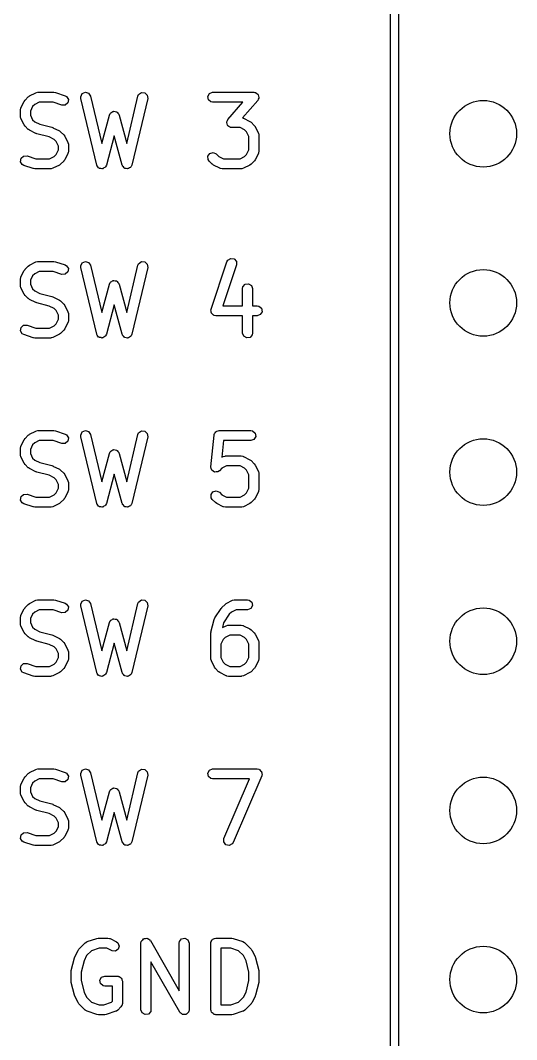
# Model space of a CAD drawing. Extents: x 123.1 to 171.8, y -132.4 to -71.4.
# Drawn here: x 153.08 to 160.52, y -102.5 to -87.2 of the extents above; entities that cross this region are included whole.
import ezdxf

# ---------------------------------------------------------------- set-up
doc = ezdxf.new("R2010")
doc.units = 0
doc.layers.add('BLACK', color=7, linetype='CONTINUOUS')

msp = doc.modelspace()

# ---------------------------------------------------------------- linework, layer by layer
at = {"layer": 'BLACK', "linetype": 'CONTINUOUS'}
for p, q in [((158.63, -128.33), (158.63, -80.01)), ((158.75, -80.07), (158.75, -128.27)), ((153.213, -88.3329), (153.308, -88.2853)), ((153.308, -88.2853), (153.333, -88.2779)), ((153.333, -88.2779), (153.337, -88.2789)), ((153.337, -88.2789), (153.341, -88.2774)), ((153.341, -88.2774), (153.58, -88.2774)), ((153.58, -88.2774), (153.602, -88.2813)), ((153.602, -88.2813), (153.603, -88.2812)), ((153.603, -88.2812), (153.746, -88.3289)), ((153.981, -88.3438), (154.004, -88.2979)), ((154.004, -88.2979), (154.051, -88.2775)), ((154.051, -88.2775), (154.1, -88.2922)), ((154.1, -88.2922), (154.129, -88.335)), ((154.85, -88.3111), (154.891, -88.2805)), ((154.891, -88.2805), (154.943, -88.2835)), ((154.943, -88.2835), (154.98, -88.3188)), ((155.887, -88.3394), (155.912, -88.2949)), ((155.912, -88.2949), (155.96, -88.2774)), ((155.96, -88.2774), (156.58, -88.2774)), ((156.58, -88.2774), (156.591, -88.2793)), ((156.591, -88.2793), (156.594, -88.2788)), ((156.594, -88.2788), (156.597, -88.2804)), ((156.597, -88.2804), (156.605, -88.2819)), ((156.605, -88.2819), (156.621, -88.2949)), ((156.621, -88.2949), (156.638, -88.3054)), ((153.084, -88.5093), (153.131, -88.4141)), ((153.131, -88.4141), (153.145, -88.3961)), ((153.145, -88.3961), (153.146, -88.3946)), ((153.146, -88.3946), (153.193, -88.347)), ((153.193, -88.347), (153.212, -88.3341)), ((153.212, -88.3341), (153.213, -88.3329)), ((153.359, -88.4274), (153.291, -88.4616)), ((153.567, -88.4274), (153.359, -88.4274)), ((153.699, -88.4712), (153.567, -88.4274)), ((153.746, -88.3289), (153.769, -88.3413)), ((153.788, -88.4357), (153.75, -88.4698)), ((153.769, -88.3413), (153.796, -88.385)), ((153.796, -88.385), (153.788, -88.4357)), ((153.983, -88.3698), (153.981, -88.3438)), ((154.221, -89.3698), (153.983, -88.3698)), ((154.129, -88.335), (154.298, -89.0459)), ((154.671, -89.0459), (154.84, -88.335)), ((154.986, -88.3698), (154.748, -89.3698)), ((154.84, -88.335), (154.85, -88.3111)), ((154.98, -88.3188), (154.986, -88.3698)), ((155.896, -88.3899), (155.887, -88.3394)), ((155.935, -88.4229), (155.896, -88.3899)), ((155.96, -88.4274), (155.935, -88.4229)), ((156.414, -88.4274), (155.96, -88.4274)), ((156.19, -88.6839), (156.414, -88.4274)), ((156.636, -88.4018), (156.408, -88.6618)), ((156.643, -88.3829), (156.636, -88.4018)), ((156.638, -88.3054), (156.64, -88.311)), ((156.64, -88.311), (156.644, -88.3149)), ((156.653, -88.3654), (156.643, -88.3829)), ((156.644, -88.3149), (156.648, -88.3348)), ((156.648, -88.3348), (156.655, -88.3539)), ((156.655, -88.3539), (156.652, -88.3595)), ((156.652, -88.3595), (156.653, -88.3654)), ((153.076, -88.5429), (153.08, -88.5172)), ((153.076, -88.6381), (153.076, -88.5429)), ((153.08, -88.5172), (153.083, -88.5138)), ((153.083, -88.5138), (153.084, -88.5093)), ((153.26, -88.492), (153.226, -88.5606)), ((153.226, -88.5606), (153.226, -88.6204)), ((153.291, -88.4616), (153.26, -88.492)), ((153.75, -88.4698), (153.699, -88.4712)), ((154.412, -88.6188), (154.423, -88.5952)), ((154.423, -88.5952), (154.428, -88.5912)), ((154.428, -88.5912), (154.431, -88.585)), ((154.431, -88.585), (154.449, -88.5768)), ((154.449, -88.5768), (154.465, -88.5657)), ((154.465, -88.5657), (154.472, -88.5663)), ((154.472, -88.5663), (154.478, -88.5634)), ((154.478, -88.5634), (154.497, -88.5684)), ((154.497, -88.5684), (154.516, -88.5701)), ((154.516, -88.5701), (154.521, -88.5749)), ((154.521, -88.5749), (154.527, -88.5767)), ((154.527, -88.5767), (154.538, -88.5926)), ((154.538, -88.5926), (154.552, -88.6063)), ((154.552, -88.6063), (154.553, -88.6131)), ((153.077, -88.6423), (153.076, -88.6381)), ((153.076, -88.6467), (153.077, -88.6423)), ((153.084, -88.6716), (153.076, -88.6467)), ((153.131, -88.7669), (153.084, -88.6716)), ((153.226, -88.6204), (153.26, -88.6889)), ((153.26, -88.6889), (153.291, -88.7193)), ((153.291, -88.7193), (153.368, -88.7578)), ((153.368, -88.7578), (153.55, -88.8034)), ((154.298, -89.0459), (154.412, -88.6188)), ((154.553, -88.6131), (154.557, -88.6188)), ((154.557, -88.6188), (154.671, -89.0459)), ((156.171, -88.7318), (156.173, -88.7262)), ((156.178, -88.7509), (156.171, -88.7318)), ((156.172, -88.7203), (156.182, -88.7028)), ((156.173, -88.7262), (156.172, -88.7203)), ((156.181, -88.7708), (156.178, -88.7509)), ((156.182, -88.7028), (156.19, -88.6839)), ((156.408, -88.6618), (156.415, -88.6629)), ((156.415, -88.6629), (156.418, -88.6657)), ((156.418, -88.6657), (156.423, -88.6663)), ((156.423, -88.6663), (156.518, -88.7139)), ((156.518, -88.7139), (156.536, -88.7272)), ((156.536, -88.7272), (156.537, -88.7279)), ((156.537, -88.7279), (156.585, -88.7755)), ((153.133, -88.768), (153.131, -88.7669)), ((153.146, -88.7864), (153.133, -88.768)), ((153.193, -88.834), (153.146, -88.7864)), ((153.195, -88.8347), (153.193, -88.834)), ((153.213, -88.848), (153.195, -88.8347)), ((153.308, -88.8957), (153.213, -88.848)), ((153.311, -88.8961), (153.308, -88.8957)), ((153.323, -88.9013), (153.311, -88.8961)), ((153.506, -88.947), (153.323, -88.9013)), ((153.55, -88.8034), (153.562, -88.8087)), ((153.562, -88.8087), (153.565, -88.8091)), ((153.565, -88.8091), (153.661, -88.8567)), ((153.661, -88.8567), (153.679, -88.8701)), ((153.679, -88.8701), (153.68, -88.8708)), ((153.68, -88.8708), (153.728, -88.9184)), ((156.186, -88.7747), (156.181, -88.7708)), ((156.188, -88.7803), (156.186, -88.7747)), ((156.205, -88.7908), (156.188, -88.7803)), ((156.221, -88.8038), (156.205, -88.7908)), ((156.229, -88.8053), (156.221, -88.8038)), ((156.232, -88.8069), (156.229, -88.8053)), ((156.235, -88.8064), (156.232, -88.8069)), ((156.246, -88.8083), (156.235, -88.8064)), ((156.371, -88.8083), (156.246, -88.8083)), ((156.44, -88.8426), (156.371, -88.8083)), ((156.47, -88.873), (156.44, -88.8426)), ((156.505, -88.9415), (156.47, -88.873)), ((156.585, -88.7755), (156.598, -88.7939)), ((156.598, -88.7939), (156.599, -88.795)), ((156.599, -88.795), (156.647, -88.8903)), ((156.647, -88.8903), (156.654, -88.9152)), ((153.583, -88.9854), (153.506, -88.947)), ((153.613, -89.0159), (153.583, -88.9854)), ((153.647, -89.0844), (153.613, -89.0159)), ((153.728, -88.9184), (153.741, -88.9368)), ((153.741, -88.9368), (153.742, -88.9379)), ((153.742, -88.9379), (153.789, -89.0331)), ((153.789, -89.0331), (153.797, -89.0581)), ((153.797, -89.0581), (153.796, -89.0625)), ((153.796, -89.0625), (153.797, -89.0667)), ((154.484, -88.9292), (154.366, -89.3717)), ((154.602, -89.3717), (154.484, -88.9292)), ((156.505, -89.1442), (156.505, -88.9415)), ((156.654, -88.9152), (156.653, -88.9196)), ((156.653, -88.9196), (156.655, -88.9238)), ((156.655, -88.9238), (156.655, -89.1619)), ((153.583, -89.2431), (153.613, -89.2127)), ((153.613, -89.2127), (153.647, -89.1442)), ((153.647, -89.1442), (153.647, -89.0844)), ((153.789, -89.1954), (153.742, -89.2907)), ((153.79, -89.191), (153.789, -89.1954)), ((153.793, -89.1876), (153.79, -89.191)), ((153.797, -89.1619), (153.793, -89.1876)), ((153.797, -89.0667), (153.797, -89.1619)), ((155.888, -89.2377), (155.917, -89.1957)), ((155.917, -89.1957), (155.967, -89.1824)), ((155.967, -89.1824), (156.014, -89.2041)), ((156.014, -89.2041), (156.053, -89.2431)), ((156.44, -89.2431), (156.47, -89.2127)), ((156.47, -89.2127), (156.505, -89.1442)), ((156.647, -89.1954), (156.599, -89.2907)), ((156.65, -89.1876), (156.647, -89.191)), ((156.647, -89.191), (156.647, -89.1954)), ((156.655, -89.1619), (156.65, -89.1876)), ((153.077, -89.3198), (153.085, -89.269)), ((153.104, -89.3635), (153.077, -89.3198)), ((153.085, -89.269), (153.123, -89.235)), ((153.127, -89.3759), (153.104, -89.3635)), ((153.123, -89.235), (153.175, -89.2336)), ((153.175, -89.2336), (153.306, -89.2774)), ((153.306, -89.2774), (153.514, -89.2774)), ((153.514, -89.2774), (153.583, -89.2431)), ((153.662, -89.3707), (153.661, -89.3718)), ((153.68, -89.3578), (153.662, -89.3707)), ((153.728, -89.3102), (153.68, -89.3578)), ((153.742, -89.2907), (153.728, -89.3087)), ((153.728, -89.3087), (153.728, -89.3102)), ((154.225, -89.3763), (154.221, -89.3698)), ((154.748, -89.3698), (154.737, -89.3937)), ((155.893, -89.2888), (155.888, -89.2377)), ((155.907, -89.3102), (155.893, -89.2888)), ((155.955, -89.3578), (155.907, -89.3102)), ((155.957, -89.3585), (155.955, -89.3578)), ((155.975, -89.3718), (155.957, -89.3585)), ((156.053, -89.2431), (156.121, -89.2774)), ((156.121, -89.2774), (156.371, -89.2774)), ((156.371, -89.2774), (156.44, -89.2431)), ((156.519, -89.3707), (156.518, -89.3718)), ((156.537, -89.3578), (156.519, -89.3707)), ((156.585, -89.3102), (156.537, -89.3578)), ((156.586, -89.3087), (156.585, -89.3102)), ((156.599, -89.2907), (156.586, -89.3087)), ((153.27, -89.4235), (153.127, -89.3759)), ((153.272, -89.4235), (153.27, -89.4235)), ((153.294, -89.4274), (153.272, -89.4235)), ((153.532, -89.4274), (153.294, -89.4274)), ((153.536, -89.4258), (153.532, -89.4274)), ((153.54, -89.4269), (153.536, -89.4258)), ((153.565, -89.4195), (153.54, -89.4269)), ((153.661, -89.3718), (153.565, -89.4195)), ((154.226, -89.3842), (154.225, -89.3763)), ((154.239, -89.3972), (154.226, -89.3842)), ((154.249, -89.4126), (154.239, -89.3972)), ((154.257, -89.4148), (154.249, -89.4126)), ((154.262, -89.4204), (154.257, -89.4148)), ((154.281, -89.422), (154.262, -89.4204)), ((154.298, -89.4273), (154.281, -89.422)), ((154.305, -89.4241), (154.298, -89.4273)), ((154.313, -89.4248), (154.305, -89.4241)), ((154.328, -89.4142), (154.313, -89.4248)), ((154.345, -89.4069), (154.328, -89.4142)), ((154.349, -89.3998), (154.345, -89.4069)), ((154.355, -89.3953), (154.349, -89.3998)), ((154.366, -89.3717), (154.355, -89.3953)), ((154.607, -89.3782), (154.602, -89.3717)), ((154.608, -89.386), (154.607, -89.3782)), ((154.621, -89.3986), (154.608, -89.386)), ((154.632, -89.4138), (154.621, -89.3986)), ((154.639, -89.4158), (154.632, -89.4138)), ((154.645, -89.4212), (154.639, -89.4158)), ((154.663, -89.4223), (154.645, -89.4212)), ((154.681, -89.4271), (154.663, -89.4223)), ((154.688, -89.4238), (154.681, -89.4271)), ((154.696, -89.4243), (154.688, -89.4238)), ((154.711, -89.4133), (154.696, -89.4243)), ((154.728, -89.4055), (154.711, -89.4133)), ((154.731, -89.3983), (154.728, -89.4055)), ((154.737, -89.3937), (154.731, -89.3983)), ((156.07, -89.4195), (155.975, -89.3718)), ((156.074, -89.42), (156.07, -89.4195)), ((156.078, -89.4229), (156.074, -89.42)), ((156.103, -89.4274), (156.078, -89.4229)), ((156.389, -89.4274), (156.103, -89.4274)), ((156.393, -89.4258), (156.389, -89.4274)), ((156.398, -89.4269), (156.393, -89.4258)), ((156.423, -89.4195), (156.398, -89.4269)), ((156.518, -89.3718), (156.423, -89.4195)), ((153.146, -90.9346), (153.193, -90.887)), ((153.193, -90.887), (153.212, -90.8741)), ((153.212, -90.8741), (153.213, -90.8729)), ((153.213, -90.8729), (153.308, -90.8253)), ((153.308, -90.8253), (153.333, -90.8179)), ((153.333, -90.8179), (153.337, -90.8189)), ((153.337, -90.8189), (153.341, -90.8174)), ((153.341, -90.8174), (153.58, -90.8174)), ((153.58, -90.8174), (153.602, -90.8213)), ((153.602, -90.8213), (153.603, -90.8212)), ((153.603, -90.8212), (153.746, -90.8688)), ((153.746, -90.8688), (153.769, -90.8813)), ((153.769, -90.8813), (153.796, -90.925)), ((153.981, -90.8837), (154.004, -90.8379)), ((153.983, -90.9098), (153.981, -90.8837)), ((154.004, -90.8379), (154.051, -90.8175)), ((154.051, -90.8175), (154.1, -90.8322)), ((154.1, -90.8322), (154.129, -90.875)), ((154.129, -90.875), (154.298, -91.5859)), ((154.671, -91.5859), (154.84, -90.875)), ((154.84, -90.875), (154.85, -90.8511)), ((154.85, -90.8511), (154.891, -90.8205)), ((154.891, -90.8205), (154.943, -90.8235)), ((154.943, -90.8235), (154.98, -90.8588)), ((154.98, -90.8588), (154.986, -90.9098)), ((155.937, -91.5353), (156.175, -90.821)), ((156.317, -90.8685), (156.112, -91.484)), ((156.175, -90.821), (156.187, -90.7981)), ((156.187, -90.7981), (156.231, -90.7713)), ((156.231, -90.7713), (156.282, -90.7788)), ((156.282, -90.7788), (156.316, -90.8172)), ((156.316, -90.8172), (156.317, -90.8685)), ((153.08, -91.0572), (153.083, -91.0538)), ((153.083, -91.0538), (153.084, -91.0493)), ((153.084, -91.0493), (153.131, -90.9541)), ((153.131, -90.9541), (153.145, -90.9361)), ((153.145, -90.9361), (153.146, -90.9346)), ((153.26, -91.032), (153.226, -91.1006)), ((153.291, -91.0016), (153.26, -91.032)), ((153.359, -90.9674), (153.291, -91.0016)), ((153.567, -90.9674), (153.359, -90.9674)), ((153.699, -91.0112), (153.567, -90.9674)), ((153.75, -91.0098), (153.699, -91.0112)), ((153.788, -90.9757), (153.75, -91.0098)), ((153.796, -90.925), (153.788, -90.9757)), ((154.221, -91.9098), (153.983, -90.9098)), ((154.986, -90.9098), (154.748, -91.9098)), ((153.076, -91.0829), (153.08, -91.0572)), ((153.076, -91.1781), (153.076, -91.0829)), ((153.077, -91.1823), (153.076, -91.1781)), ((153.076, -91.1867), (153.077, -91.1823)), ((153.084, -91.2116), (153.076, -91.1867)), ((153.226, -91.1006), (153.226, -91.1604)), ((153.226, -91.1604), (153.26, -91.2289)), ((154.298, -91.5859), (154.412, -91.1588)), ((154.412, -91.1588), (154.423, -91.1352)), ((154.423, -91.1352), (154.428, -91.1312)), ((154.428, -91.1312), (154.431, -91.125)), ((154.431, -91.125), (154.449, -91.1168)), ((154.449, -91.1168), (154.465, -91.1057)), ((154.465, -91.1057), (154.472, -91.1063)), ((154.472, -91.1063), (154.478, -91.1034)), ((154.478, -91.1034), (154.497, -91.1084)), ((154.497, -91.1084), (154.516, -91.1101)), ((154.516, -91.1101), (154.521, -91.1149)), ((154.521, -91.1149), (154.527, -91.1167)), ((154.527, -91.1167), (154.538, -91.1326)), ((154.538, -91.1326), (154.552, -91.1463)), ((154.552, -91.1463), (154.553, -91.1531)), ((154.553, -91.1531), (154.557, -91.1588)), ((154.557, -91.1588), (154.671, -91.5859)), ((156.409, -91.2257), (156.414, -91.2001)), ((156.414, -91.2001), (156.447, -91.1608)), ((156.447, -91.1608), (156.497, -91.1519)), ((156.497, -91.1519), (156.542, -91.1775)), ((156.542, -91.1775), (156.559, -91.2257)), ((153.131, -91.3069), (153.084, -91.2116)), ((153.133, -91.308), (153.131, -91.3069)), ((153.146, -91.3264), (153.133, -91.308)), ((153.193, -91.374), (153.146, -91.3264)), ((153.26, -91.2289), (153.291, -91.2593)), ((153.291, -91.2593), (153.368, -91.2978)), ((153.368, -91.2978), (153.55, -91.3434)), ((153.55, -91.3434), (153.562, -91.3487)), ((153.562, -91.3487), (153.565, -91.3491)), ((153.565, -91.3491), (153.661, -91.3967)), ((156.409, -91.484), (156.409, -91.2257)), ((156.559, -91.2257), (156.559, -91.484)), ((153.195, -91.3747), (153.193, -91.374)), ((153.213, -91.388), (153.195, -91.3747)), ((153.308, -91.4357), (153.213, -91.388)), ((153.311, -91.4361), (153.308, -91.4357)), ((153.323, -91.4413), (153.311, -91.4361)), ((153.506, -91.487), (153.323, -91.4413)), ((153.583, -91.5254), (153.506, -91.487)), ((153.661, -91.3967), (153.679, -91.4101)), ((153.679, -91.4101), (153.68, -91.4108)), ((153.68, -91.4108), (153.728, -91.4584)), ((153.728, -91.4584), (153.741, -91.4768)), ((153.741, -91.4768), (153.742, -91.4779)), ((153.742, -91.4779), (153.789, -91.5731)), ((154.484, -91.4692), (154.366, -91.9117)), ((154.602, -91.9117), (154.484, -91.4692)), ((156.112, -91.484), (156.409, -91.484)), ((156.559, -91.484), (156.627, -91.484)), ((156.627, -91.484), (156.653, -91.4886)), ((156.653, -91.4886), (156.692, -91.5215)), ((153.613, -91.5559), (153.583, -91.5254)), ((153.647, -91.6244), (153.613, -91.5559)), ((153.647, -91.6842), (153.647, -91.6244)), ((153.789, -91.5731), (153.797, -91.5981)), ((153.797, -91.5981), (153.796, -91.6025)), ((153.796, -91.6025), (153.797, -91.6067)), ((153.797, -91.6067), (153.797, -91.7019)), ((155.934, -91.546), (155.937, -91.5411)), ((155.938, -91.5662), (155.934, -91.546)), ((155.937, -91.5411), (155.937, -91.5353)), ((155.938, -91.5866), (155.938, -91.5662)), ((155.942, -91.5909), (155.938, -91.5866)), ((155.943, -91.5965), (155.942, -91.5909)), ((155.959, -91.6097), (155.943, -91.5965)), ((155.972, -91.625), (155.959, -91.6097)), ((155.978, -91.6258), (155.972, -91.625)), ((155.982, -91.6295), (155.978, -91.6258)), ((156.008, -91.634), (155.982, -91.6295)), ((156.409, -91.634), (156.008, -91.634)), ((156.409, -91.8924), (156.409, -91.634)), ((156.627, -91.634), (156.559, -91.634)), ((156.559, -91.634), (156.559, -91.8924)), ((156.675, -91.6165), (156.627, -91.634)), ((156.701, -91.5721), (156.675, -91.6165)), ((156.692, -91.5215), (156.701, -91.5721)), ((153.077, -91.8598), (153.085, -91.809)), ((153.085, -91.809), (153.123, -91.775)), ((153.123, -91.775), (153.175, -91.7736)), ((153.175, -91.7736), (153.306, -91.8174)), ((153.306, -91.8174), (153.514, -91.8174)), ((153.514, -91.8174), (153.583, -91.7831)), ((153.583, -91.7831), (153.613, -91.7527)), ((153.613, -91.7527), (153.647, -91.6842)), ((153.789, -91.7354), (153.742, -91.8307)), ((153.79, -91.731), (153.789, -91.7354)), ((153.793, -91.7276), (153.79, -91.731)), ((153.797, -91.7019), (153.793, -91.7276)), ((153.104, -91.9035), (153.077, -91.8598)), ((153.127, -91.9159), (153.104, -91.9035)), ((153.27, -91.9635), (153.127, -91.9159)), ((153.272, -91.9635), (153.27, -91.9635)), ((153.294, -91.9674), (153.272, -91.9635)), ((153.532, -91.9674), (153.294, -91.9674)), ((153.536, -91.9658), (153.532, -91.9674)), ((153.54, -91.9669), (153.536, -91.9658)), ((153.565, -91.9595), (153.54, -91.9669)), ((153.661, -91.9118), (153.565, -91.9595)), ((153.662, -91.9107), (153.661, -91.9118)), ((153.68, -91.8978), (153.662, -91.9107)), ((153.728, -91.8502), (153.68, -91.8978)), ((153.742, -91.8307), (153.728, -91.8487)), ((153.728, -91.8487), (153.728, -91.8502)), ((154.225, -91.9163), (154.221, -91.9098)), ((154.226, -91.9242), (154.225, -91.9163)), ((154.239, -91.9372), (154.226, -91.9242)), ((154.249, -91.9526), (154.239, -91.9372)), ((154.257, -91.9548), (154.249, -91.9526)), ((154.262, -91.9604), (154.257, -91.9548)), ((154.281, -91.962), (154.262, -91.9604)), ((154.298, -91.9672), (154.281, -91.962)), ((154.305, -91.9641), (154.298, -91.9672)), ((154.313, -91.9648), (154.305, -91.9641)), ((154.328, -91.9542), (154.313, -91.9648)), ((154.345, -91.9469), (154.328, -91.9542)), ((154.349, -91.9398), (154.345, -91.9469)), ((154.355, -91.9353), (154.349, -91.9398)), ((154.366, -91.9117), (154.355, -91.9353)), ((154.607, -91.9182), (154.602, -91.9117)), ((154.608, -91.926), (154.607, -91.9182)), ((154.621, -91.9386), (154.608, -91.926)), ((154.632, -91.9538), (154.621, -91.9386)), ((154.639, -91.9558), (154.632, -91.9538)), ((154.645, -91.9612), (154.639, -91.9558)), ((154.663, -91.9623), (154.645, -91.9612)), ((154.681, -91.9671), (154.663, -91.9623)), ((154.688, -91.9638), (154.681, -91.9671)), ((154.696, -91.9643), (154.688, -91.9638)), ((154.711, -91.9533), (154.696, -91.9643)), ((154.728, -91.9455), (154.711, -91.9533)), ((154.731, -91.9383), (154.728, -91.9455)), ((154.737, -91.9337), (154.731, -91.9383)), ((154.748, -91.9098), (154.737, -91.9337)), ((156.427, -91.9406), (156.409, -91.8924)), ((156.471, -91.9662), (156.427, -91.9406)), ((156.522, -91.9573), (156.471, -91.9662)), ((156.555, -91.918), (156.522, -91.9573)), ((156.559, -91.8924), (156.555, -91.918)), ((153.084, -93.5893), (153.131, -93.4941)), ((153.131, -93.4941), (153.145, -93.4761)), ((153.145, -93.4761), (153.146, -93.4746)), ((153.146, -93.4746), (153.193, -93.427)), ((153.193, -93.427), (153.212, -93.4141)), ((153.212, -93.4141), (153.213, -93.4129)), ((153.213, -93.4129), (153.308, -93.3653)), ((153.308, -93.3653), (153.333, -93.3579)), ((153.333, -93.3579), (153.337, -93.3589)), ((153.337, -93.3589), (153.341, -93.3574)), ((153.341, -93.3574), (153.58, -93.3574)), ((153.58, -93.3574), (153.602, -93.3613)), ((153.602, -93.3613), (153.603, -93.3612)), ((153.603, -93.3612), (153.746, -93.4089)), ((153.746, -93.4089), (153.769, -93.4213)), ((153.769, -93.4213), (153.796, -93.465)), ((153.796, -93.465), (153.788, -93.5157)), ((153.981, -93.4237), (154.004, -93.3779)), ((153.983, -93.4498), (153.981, -93.4237)), ((154.221, -94.4498), (153.983, -93.4498)), ((154.004, -93.3779), (154.051, -93.3575)), ((154.051, -93.3575), (154.1, -93.3722)), ((154.1, -93.3722), (154.129, -93.415)), ((154.129, -93.415), (154.298, -94.1259)), ((154.671, -94.1259), (154.84, -93.415)), ((154.986, -93.4498), (154.748, -94.4498)), ((154.84, -93.415), (154.85, -93.3911)), ((154.85, -93.3911), (154.891, -93.3605)), ((154.891, -93.3605), (154.943, -93.3635)), ((154.943, -93.3635), (154.98, -93.3988)), ((154.98, -93.3988), (154.986, -93.4498)), ((155.933, -93.9011), (155.981, -93.4249)), ((155.981, -93.4249), (155.982, -93.4211)), ((155.982, -93.4194), (155.983, -93.4167)), ((155.982, -93.4211), (155.982, -93.4194)), ((155.983, -93.4167), (155.988, -93.3998)), ((155.988, -93.3998), (156, -93.3887)), ((156, -93.3887), (156.008, -93.3749)), ((156.008, -93.3749), (156.017, -93.3713)), ((156.017, -93.3713), (156.025, -93.364)), ((156.025, -93.364), (156.041, -93.3628)), ((156.041, -93.3628), (156.056, -93.3574)), ((156.056, -93.3574), (156.532, -93.3574)), ((156.532, -93.3574), (156.558, -93.3619)), ((156.58, -93.4898), (156.532, -93.5074)), ((156.558, -93.3619), (156.597, -93.3949)), ((156.606, -93.4454), (156.58, -93.4898)), ((156.597, -93.3949), (156.606, -93.4454)), ((153.076, -93.6229), (153.08, -93.5972)), ((153.076, -93.7181), (153.076, -93.6229)), ((153.08, -93.5972), (153.083, -93.5938)), ((153.083, -93.5938), (153.084, -93.5893)), ((153.26, -93.572), (153.226, -93.6406)), ((153.226, -93.6406), (153.226, -93.7004)), ((153.291, -93.5416), (153.26, -93.572)), ((153.359, -93.5074), (153.291, -93.5416)), ((153.567, -93.5074), (153.359, -93.5074)), ((153.699, -93.5512), (153.567, -93.5074)), ((153.75, -93.5498), (153.699, -93.5512)), ((153.788, -93.5157), (153.75, -93.5498)), ((154.449, -93.6568), (154.465, -93.6457)), ((154.465, -93.6457), (154.472, -93.6463)), ((154.472, -93.6463), (154.478, -93.6434)), ((154.478, -93.6434), (154.497, -93.6484)), ((154.497, -93.6484), (154.516, -93.6501)), ((154.516, -93.6501), (154.521, -93.6549)), ((154.521, -93.6549), (154.527, -93.6567)), ((156.124, -93.5074), (156.099, -93.7556)), ((156.532, -93.5074), (156.124, -93.5074)), ((153.077, -93.7223), (153.076, -93.7181)), ((153.076, -93.7267), (153.077, -93.7223)), ((153.084, -93.7516), (153.076, -93.7267)), ((153.131, -93.8469), (153.084, -93.7516)), ((153.226, -93.7004), (153.26, -93.7689)), ((153.26, -93.7689), (153.291, -93.7993)), ((153.291, -93.7993), (153.368, -93.8378)), ((154.298, -94.1259), (154.412, -93.6988)), ((154.412, -93.6988), (154.423, -93.6752)), ((154.423, -93.6752), (154.428, -93.6712)), ((154.428, -93.6712), (154.431, -93.665)), ((154.431, -93.665), (154.449, -93.6568)), ((154.527, -93.6567), (154.538, -93.6726)), ((154.538, -93.6726), (154.552, -93.6863)), ((154.552, -93.6863), (154.553, -93.6931)), ((154.553, -93.6931), (154.557, -93.6988)), ((154.557, -93.6988), (154.671, -94.1259)), ((156.099, -93.7556), (156.117, -93.7463)), ((156.117, -93.7463), (156.142, -93.7388)), ((156.142, -93.7388), (156.147, -93.7399)), ((156.147, -93.7399), (156.151, -93.7383)), ((156.151, -93.7383), (156.389, -93.7383)), ((156.389, -93.7383), (156.415, -93.7429)), ((156.415, -93.7429), (156.418, -93.7457)), ((156.418, -93.7457), (156.423, -93.7463)), ((156.423, -93.7463), (156.518, -93.7939)), ((156.518, -93.7939), (156.536, -93.8072)), ((156.536, -93.8072), (156.537, -93.8079)), ((156.537, -93.8079), (156.585, -93.8555)), ((153.133, -93.848), (153.131, -93.8469)), ((153.146, -93.8664), (153.133, -93.848)), ((153.193, -93.914), (153.146, -93.8664)), ((153.195, -93.9147), (153.193, -93.914)), ((153.213, -93.928), (153.195, -93.9147)), ((153.308, -93.9757), (153.213, -93.928)), ((153.368, -93.8378), (153.55, -93.8834)), ((153.55, -93.8834), (153.562, -93.8887)), ((153.562, -93.8887), (153.565, -93.8891)), ((153.565, -93.8891), (153.661, -93.9367)), ((153.661, -93.9367), (153.679, -93.9501)), ((153.679, -93.9501), (153.68, -93.9508)), ((153.68, -93.9508), (153.728, -93.9984)), ((155.934, -93.9016), (155.933, -93.9011)), ((155.933, -93.902), (155.934, -93.9016)), ((155.94, -93.9264), (155.933, -93.902)), ((155.946, -93.9508), (155.94, -93.9264)), ((155.947, -93.9511), (155.946, -93.9508)), ((155.947, -93.9516), (155.947, -93.9511)), ((155.967, -93.966), (155.947, -93.9516)), ((156.061, -93.9616), (156.04, -93.9765)), ((156.1, -93.9226), (156.061, -93.9616)), ((156.169, -93.8883), (156.1, -93.9226)), ((156.371, -93.8883), (156.169, -93.8883)), ((156.44, -93.9226), (156.371, -93.8883)), ((156.47, -93.953), (156.44, -93.9226)), ((156.505, -94.0215), (156.47, -93.953)), ((156.585, -93.8555), (156.598, -93.8739)), ((156.598, -93.8739), (156.599, -93.875)), ((156.599, -93.875), (156.647, -93.9703)), ((153.311, -93.9761), (153.308, -93.9757)), ((153.323, -93.9813), (153.311, -93.9761)), ((153.506, -94.027), (153.323, -93.9813)), ((153.583, -94.0654), (153.506, -94.027)), ((153.613, -94.0959), (153.583, -94.0654)), ((153.647, -94.1644), (153.613, -94.0959)), ((153.728, -93.9984), (153.741, -94.0168)), ((153.741, -94.0168), (153.742, -94.0179)), ((153.742, -94.0179), (153.789, -94.1131)), ((153.789, -94.1131), (153.797, -94.1381)), ((154.484, -94.0092), (154.366, -94.4517)), ((154.602, -94.4517), (154.484, -94.0092)), ((155.988, -93.9808), (155.967, -93.966)), ((155.989, -93.981), (155.988, -93.9807)), ((155.988, -93.9807), (155.988, -93.9808)), ((156.014, -93.9788), (155.989, -93.981)), ((156.039, -93.9769), (156.014, -93.9788)), ((156.04, -93.9765), (156.039, -93.9766)), ((156.039, -93.9766), (156.039, -93.9769)), ((156.505, -94.2242), (156.505, -94.0215)), ((156.647, -93.9703), (156.654, -93.9952)), ((156.654, -93.9952), (156.653, -93.9996)), ((156.653, -93.9996), (156.655, -94.0038)), ((156.655, -94.0038), (156.655, -94.2419)), ((153.613, -94.2927), (153.647, -94.2242)), ((153.647, -94.2242), (153.647, -94.1644)), ((153.793, -94.2676), (153.79, -94.271)), ((153.797, -94.2419), (153.793, -94.2676)), ((153.797, -94.1381), (153.796, -94.1425)), ((153.796, -94.1425), (153.797, -94.1467)), ((153.797, -94.1467), (153.797, -94.2419)), ((155.965, -94.2757), (156.015, -94.2624)), ((156.015, -94.2624), (156.061, -94.2841)), ((156.47, -94.2927), (156.505, -94.2242)), ((156.65, -94.2676), (156.647, -94.271)), ((156.655, -94.2419), (156.65, -94.2676)), ((153.077, -94.3998), (153.085, -94.349)), ((153.104, -94.4435), (153.077, -94.3998)), ((153.085, -94.349), (153.123, -94.315)), ((153.123, -94.315), (153.175, -94.3136)), ((153.175, -94.3136), (153.306, -94.3574)), ((153.306, -94.3574), (153.514, -94.3574)), ((153.514, -94.3574), (153.583, -94.3231)), ((153.583, -94.3231), (153.613, -94.2927)), ((153.728, -94.3902), (153.68, -94.4378)), ((153.742, -94.3707), (153.728, -94.3887)), ((153.728, -94.3887), (153.728, -94.3902)), ((153.789, -94.2754), (153.742, -94.3707)), ((153.79, -94.271), (153.789, -94.2754)), ((155.936, -94.3177), (155.965, -94.2757)), ((155.94, -94.3688), (155.936, -94.3177)), ((155.955, -94.3902), (155.94, -94.3688)), ((156.003, -94.4378), (155.955, -94.3902)), ((156.061, -94.2841), (156.1, -94.3231)), ((156.1, -94.3231), (156.169, -94.3574)), ((156.169, -94.3574), (156.371, -94.3574)), ((156.371, -94.3574), (156.44, -94.3231)), ((156.44, -94.3231), (156.47, -94.2927)), ((156.585, -94.3902), (156.537, -94.4378)), ((156.586, -94.3887), (156.585, -94.3902)), ((156.599, -94.3707), (156.586, -94.3887)), ((156.647, -94.2754), (156.599, -94.3707)), ((156.647, -94.271), (156.647, -94.2754)), ((153.127, -94.4559), (153.104, -94.4435)), ((153.27, -94.5035), (153.127, -94.4559)), ((153.272, -94.5035), (153.27, -94.5035)), ((153.294, -94.5074), (153.272, -94.5035)), ((153.532, -94.5074), (153.294, -94.5074)), ((153.536, -94.5058), (153.532, -94.5074)), ((153.54, -94.5069), (153.536, -94.5058)), ((153.565, -94.4995), (153.54, -94.5069)), ((153.661, -94.4518), (153.565, -94.4995)), ((153.662, -94.4507), (153.661, -94.4518)), ((153.68, -94.4378), (153.662, -94.4507)), ((154.225, -94.4563), (154.221, -94.4498)), ((154.226, -94.4642), (154.225, -94.4563)), ((154.239, -94.4772), (154.226, -94.4642)), ((154.249, -94.4926), (154.239, -94.4772)), ((154.257, -94.4948), (154.249, -94.4926)), ((154.262, -94.5004), (154.257, -94.4948)), ((154.281, -94.502), (154.262, -94.5004)), ((154.298, -94.5072), (154.281, -94.502)), ((154.305, -94.5041), (154.298, -94.5072)), ((154.313, -94.5048), (154.305, -94.5041)), ((154.328, -94.4942), (154.313, -94.5048)), ((154.345, -94.4869), (154.328, -94.4942)), ((154.349, -94.4798), (154.345, -94.4869)), ((154.355, -94.4753), (154.349, -94.4798)), ((154.366, -94.4517), (154.355, -94.4753)), ((154.607, -94.4582), (154.602, -94.4517)), ((154.608, -94.466), (154.607, -94.4582)), ((154.621, -94.4786), (154.608, -94.466)), ((154.632, -94.4938), (154.621, -94.4786)), ((154.639, -94.4958), (154.632, -94.4938)), ((154.645, -94.5012), (154.639, -94.4958)), ((154.663, -94.5023), (154.645, -94.5012)), ((154.681, -94.5071), (154.663, -94.5023)), ((154.688, -94.5038), (154.681, -94.5071)), ((154.696, -94.5043), (154.688, -94.5038)), ((154.711, -94.4933), (154.696, -94.5043)), ((154.728, -94.4855), (154.711, -94.4933)), ((154.731, -94.4783), (154.728, -94.4855)), ((154.737, -94.4737), (154.731, -94.4783)), ((154.748, -94.4498), (154.737, -94.4737)), ((156.004, -94.4385), (156.003, -94.4378)), ((156.022, -94.4518), (156.004, -94.4385)), ((156.117, -94.4995), (156.022, -94.4518)), ((156.122, -94.5), (156.117, -94.4995)), ((156.125, -94.5029), (156.122, -94.5)), ((156.151, -94.5074), (156.125, -94.5029)), ((156.389, -94.5074), (156.151, -94.5074)), ((156.393, -94.5058), (156.389, -94.5074)), ((156.398, -94.5069), (156.393, -94.5058)), ((156.423, -94.4995), (156.398, -94.5069)), ((156.518, -94.4518), (156.423, -94.4995)), ((156.519, -94.4507), (156.518, -94.4518)), ((156.537, -94.4378), (156.519, -94.4507)), ((153.213, -95.9529), (153.308, -95.9053)), ((153.308, -95.9053), (153.333, -95.8979)), ((153.333, -95.8979), (153.337, -95.8989)), ((153.337, -95.8989), (153.341, -95.8974)), ((153.341, -95.8974), (153.58, -95.8974)), ((153.58, -95.8974), (153.602, -95.9013)), ((153.602, -95.9013), (153.603, -95.9012)), ((153.603, -95.9012), (153.746, -95.9488)), ((153.746, -95.9488), (153.769, -95.9613)), ((153.981, -95.9637), (154.004, -95.9179)), ((154.004, -95.9179), (154.051, -95.8975)), ((154.051, -95.8975), (154.1, -95.9122)), ((154.1, -95.9122), (154.129, -95.955)), ((154.84, -95.955), (154.85, -95.9311)), ((154.85, -95.9311), (154.891, -95.9005)), ((154.891, -95.9005), (154.943, -95.9035)), ((154.943, -95.9035), (154.98, -95.9388)), ((154.98, -95.9388), (154.986, -95.9898)), ((156.165, -95.9529), (156.26, -95.9053)), ((156.26, -95.9053), (156.285, -95.8979)), ((156.285, -95.8979), (156.29, -95.8989)), ((156.29, -95.8989), (156.294, -95.8974)), ((156.294, -95.8974), (156.484, -95.8974)), ((156.484, -95.8974), (156.51, -95.9019)), ((156.51, -95.9019), (156.549, -95.9349)), ((156.549, -95.9349), (156.558, -95.9854)), ((153.084, -96.1293), (153.131, -96.0341)), ((153.131, -96.0341), (153.145, -96.0161)), ((153.145, -96.0161), (153.146, -96.0146)), ((153.146, -96.0146), (153.193, -95.967)), ((153.193, -95.967), (153.212, -95.9541)), ((153.212, -95.9541), (153.213, -95.9529)), ((153.291, -96.0816), (153.26, -96.112)), ((153.359, -96.0474), (153.291, -96.0816)), ((153.567, -96.0474), (153.359, -96.0474)), ((153.699, -96.0912), (153.567, -96.0474)), ((153.75, -96.0898), (153.699, -96.0912)), ((153.788, -96.0557), (153.75, -96.0898)), ((153.769, -95.9613), (153.796, -96.005)), ((153.796, -96.005), (153.788, -96.0557)), ((153.983, -95.9898), (153.981, -95.9637)), ((154.221, -96.9898), (153.983, -95.9898)), ((154.129, -95.955), (154.298, -96.6659)), ((154.671, -96.6659), (154.84, -95.955)), ((154.986, -95.9898), (154.748, -96.9898)), ((155.993, -96.1689), (156.089, -96.026)), ((156.089, -96.026), (156.096, -96.0178)), ((156.096, -96.0178), (156.098, -96.0146)), ((156.098, -96.0146), (156.146, -95.967)), ((156.146, -95.967), (156.164, -95.9541)), ((156.164, -95.9541), (156.165, -95.9529)), ((156.243, -96.0816), (156.209, -96.1154)), ((156.312, -96.0474), (156.243, -96.0816)), ((156.484, -96.0474), (156.312, -96.0474)), ((156.532, -96.0298), (156.484, -96.0474)), ((156.558, -95.9854), (156.532, -96.0298)), ((153.076, -96.1629), (153.08, -96.1372)), ((153.076, -96.2581), (153.076, -96.1629)), ((153.077, -96.2623), (153.076, -96.2581)), ((153.08, -96.1372), (153.083, -96.1338)), ((153.083, -96.1338), (153.084, -96.1293)), ((153.26, -96.112), (153.226, -96.1806)), ((153.226, -96.1806), (153.226, -96.2404)), ((153.226, -96.2404), (153.26, -96.3089)), ((154.298, -96.6659), (154.412, -96.2388)), ((154.412, -96.2388), (154.423, -96.2152)), ((154.423, -96.2152), (154.428, -96.2112)), ((154.428, -96.2112), (154.431, -96.205)), ((154.431, -96.205), (154.449, -96.1968)), ((154.449, -96.1968), (154.465, -96.1857)), ((154.465, -96.1857), (154.472, -96.1863)), ((154.472, -96.1863), (154.478, -96.1834)), ((154.478, -96.1834), (154.497, -96.1884)), ((154.497, -96.1884), (154.516, -96.1901)), ((154.516, -96.1901), (154.521, -96.1949)), ((154.521, -96.1949), (154.527, -96.1967)), ((154.527, -96.1967), (154.538, -96.2126)), ((154.538, -96.2126), (154.552, -96.2263)), ((154.552, -96.2263), (154.553, -96.2331)), ((154.553, -96.2331), (154.557, -96.2388)), ((154.557, -96.2388), (154.671, -96.6659)), ((155.935, -96.3828), (155.983, -96.1923)), ((155.983, -96.1923), (155.993, -96.1693)), ((155.993, -96.1693), (155.993, -96.1689)), ((156.125, -96.2413), (156.107, -96.3154)), ((156.209, -96.1154), (156.125, -96.2413)), ((153.076, -96.2667), (153.077, -96.2623)), ((153.084, -96.2916), (153.076, -96.2667)), ((153.131, -96.3869), (153.084, -96.2916)), ((153.133, -96.388), (153.131, -96.3869)), ((153.146, -96.4064), (153.133, -96.388)), ((153.193, -96.454), (153.146, -96.4064)), ((153.26, -96.3089), (153.291, -96.3393)), ((153.291, -96.3393), (153.368, -96.3778)), ((153.368, -96.3778), (153.55, -96.4234)), ((155.933, -96.401), (155.936, -96.3862)), ((155.933, -96.7819), (155.933, -96.401)), ((155.936, -96.3862), (155.935, -96.3828)), ((156.107, -96.3154), (156.165, -96.2863)), ((156.165, -96.2863), (156.19, -96.2788)), ((156.19, -96.2788), (156.194, -96.2799)), ((156.194, -96.2799), (156.199, -96.2783)), ((156.199, -96.2783), (156.389, -96.2783)), ((156.389, -96.2783), (156.415, -96.2829)), ((156.415, -96.2829), (156.418, -96.2857)), ((156.418, -96.2857), (156.423, -96.2863)), ((156.423, -96.2863), (156.518, -96.3339)), ((156.518, -96.3339), (156.536, -96.3472)), ((156.536, -96.3472), (156.537, -96.3479)), ((156.537, -96.3479), (156.585, -96.3955)), ((156.585, -96.3955), (156.598, -96.4139)), ((153.195, -96.4547), (153.193, -96.454)), ((153.213, -96.468), (153.195, -96.4547)), ((153.308, -96.5157), (153.213, -96.468)), ((153.311, -96.5161), (153.308, -96.5157)), ((153.323, -96.5213), (153.311, -96.5161)), ((153.506, -96.567), (153.323, -96.5213)), ((153.55, -96.4234), (153.562, -96.4287)), ((153.562, -96.4287), (153.565, -96.4291)), ((153.565, -96.4291), (153.661, -96.4767)), ((153.661, -96.4767), (153.679, -96.4901)), ((153.679, -96.4901), (153.68, -96.4908)), ((153.68, -96.4908), (153.728, -96.5384)), ((153.728, -96.5384), (153.741, -96.5568)), ((153.741, -96.5568), (153.742, -96.5579)), ((153.742, -96.5579), (153.789, -96.6531)), ((154.484, -96.5492), (154.366, -96.9917)), ((154.602, -96.9917), (154.484, -96.5492)), ((156.117, -96.493), (156.083, -96.5615)), ((156.083, -96.5615), (156.083, -96.7642)), ((156.148, -96.4626), (156.117, -96.493)), ((156.216, -96.4283), (156.148, -96.4626)), ((156.371, -96.4283), (156.216, -96.4283)), ((156.44, -96.4626), (156.371, -96.4283)), ((156.47, -96.493), (156.44, -96.4626)), ((156.505, -96.5615), (156.47, -96.493)), ((156.505, -96.7642), (156.505, -96.5615)), ((156.598, -96.4139), (156.599, -96.415)), ((156.599, -96.415), (156.647, -96.5103)), ((156.647, -96.5103), (156.654, -96.5352)), ((156.654, -96.5352), (156.653, -96.5396)), ((156.653, -96.5396), (156.655, -96.5438)), ((156.655, -96.5438), (156.655, -96.7819)), ((153.583, -96.6054), (153.506, -96.567)), ((153.613, -96.6359), (153.583, -96.6054)), ((153.647, -96.7044), (153.613, -96.6359)), ((153.647, -96.7642), (153.647, -96.7044)), ((153.789, -96.6531), (153.797, -96.6781)), ((153.797, -96.6781), (153.796, -96.6825)), ((153.796, -96.6825), (153.797, -96.6867)), ((153.797, -96.6867), (153.797, -96.7819)), ((153.085, -96.889), (153.123, -96.855)), ((153.123, -96.855), (153.175, -96.8536)), ((153.175, -96.8536), (153.306, -96.8974)), ((153.514, -96.8974), (153.583, -96.8631)), ((153.583, -96.8631), (153.613, -96.8327)), ((153.613, -96.8327), (153.647, -96.7642)), ((153.789, -96.8154), (153.742, -96.9107)), ((153.79, -96.811), (153.789, -96.8154)), ((153.793, -96.8076), (153.79, -96.811)), ((153.797, -96.7819), (153.793, -96.8076)), ((155.935, -96.7861), (155.933, -96.7819)), ((155.934, -96.7905), (155.935, -96.7861)), ((155.941, -96.8154), (155.934, -96.7905)), ((155.989, -96.9107), (155.941, -96.8154)), ((156.083, -96.7642), (156.117, -96.8327)), ((156.117, -96.8327), (156.148, -96.8631)), ((156.148, -96.8631), (156.216, -96.8974)), ((156.371, -96.8974), (156.44, -96.8631)), ((156.44, -96.8631), (156.47, -96.8327)), ((156.47, -96.8327), (156.505, -96.7642)), ((156.647, -96.8154), (156.599, -96.9107)), ((156.65, -96.8076), (156.647, -96.811)), ((156.647, -96.811), (156.647, -96.8154)), ((156.655, -96.7819), (156.65, -96.8076)), ((153.077, -96.9398), (153.085, -96.889)), ((153.104, -96.9835), (153.077, -96.9398)), ((153.127, -96.9959), (153.104, -96.9835)), ((153.27, -97.0435), (153.127, -96.9959)), ((153.306, -96.8974), (153.514, -96.8974)), ((153.661, -96.9918), (153.565, -97.0395)), ((153.662, -96.9907), (153.661, -96.9918)), ((153.68, -96.9778), (153.662, -96.9907)), ((153.728, -96.9302), (153.68, -96.9778)), ((153.742, -96.9107), (153.728, -96.9287)), ((153.728, -96.9287), (153.728, -96.9302)), ((154.225, -96.9963), (154.221, -96.9898)), ((154.226, -97.0042), (154.225, -96.9963)), ((154.239, -97.0172), (154.226, -97.0042)), ((154.249, -97.0326), (154.239, -97.0172)), ((154.349, -97.0198), (154.345, -97.0269)), ((154.355, -97.0153), (154.349, -97.0198)), ((154.366, -96.9917), (154.355, -97.0153)), ((154.607, -96.9982), (154.602, -96.9917)), ((154.608, -97.006), (154.607, -96.9982)), ((154.621, -97.0186), (154.608, -97.006)), ((154.632, -97.0338), (154.621, -97.0186)), ((154.731, -97.0183), (154.728, -97.0255)), ((154.737, -97.0137), (154.731, -97.0183)), ((154.748, -96.9898), (154.737, -97.0137)), ((155.99, -96.9118), (155.989, -96.9107)), ((156.003, -96.9302), (155.99, -96.9118)), ((156.05, -96.9778), (156.003, -96.9302)), ((156.052, -96.9785), (156.05, -96.9778)), ((156.07, -96.9918), (156.052, -96.9785)), ((156.165, -97.0395), (156.07, -96.9918)), ((156.216, -96.8974), (156.371, -96.8974)), ((156.518, -96.9918), (156.423, -97.0395)), ((156.519, -96.9907), (156.518, -96.9918)), ((156.537, -96.9778), (156.519, -96.9907)), ((156.585, -96.9302), (156.537, -96.9778)), ((156.586, -96.9287), (156.585, -96.9302)), ((156.599, -96.9107), (156.586, -96.9287)), ((153.272, -97.0435), (153.27, -97.0435)), ((153.294, -97.0474), (153.272, -97.0435)), ((153.532, -97.0474), (153.294, -97.0474)), ((153.536, -97.0458), (153.532, -97.0474)), ((153.54, -97.0469), (153.536, -97.0458)), ((153.565, -97.0395), (153.54, -97.0469)), ((154.257, -97.0348), (154.249, -97.0326)), ((154.262, -97.0404), (154.257, -97.0348)), ((154.281, -97.042), (154.262, -97.0404)), ((154.298, -97.0472), (154.281, -97.042)), ((154.305, -97.0441), (154.298, -97.0472)), ((154.313, -97.0448), (154.305, -97.0441)), ((154.328, -97.0342), (154.313, -97.0448)), ((154.345, -97.0269), (154.328, -97.0342)), ((154.639, -97.0358), (154.632, -97.0338)), ((154.645, -97.0412), (154.639, -97.0358)), ((154.663, -97.0423), (154.645, -97.0412)), ((154.681, -97.0471), (154.663, -97.0423)), ((154.688, -97.0438), (154.681, -97.0471)), ((154.696, -97.0443), (154.688, -97.0438)), ((154.711, -97.0333), (154.696, -97.0443)), ((154.728, -97.0255), (154.711, -97.0333)), ((156.169, -97.04), (156.165, -97.0395)), ((156.173, -97.0429), (156.169, -97.04)), ((156.199, -97.0474), (156.173, -97.0429)), ((156.389, -97.0474), (156.199, -97.0474)), ((156.393, -97.0458), (156.389, -97.0474)), ((156.398, -97.0469), (156.393, -97.0458)), ((156.423, -97.0395), (156.398, -97.0469)), ((153.146, -98.5546), (153.193, -98.507)), ((153.193, -98.507), (153.212, -98.4941)), ((153.212, -98.4941), (153.213, -98.4929)), ((153.213, -98.4929), (153.308, -98.4453)), ((153.308, -98.4453), (153.333, -98.4379)), ((153.333, -98.4379), (153.337, -98.4389)), ((153.337, -98.4389), (153.341, -98.4374)), ((153.341, -98.4374), (153.58, -98.4374)), ((153.58, -98.4374), (153.602, -98.4413)), ((153.602, -98.4413), (153.603, -98.4412)), ((153.603, -98.4412), (153.746, -98.4888)), ((153.746, -98.4888), (153.769, -98.5013)), ((153.769, -98.5013), (153.796, -98.545)), ((153.796, -98.545), (153.788, -98.5957)), ((153.981, -98.5037), (154.004, -98.4579)), ((153.983, -98.5298), (153.981, -98.5037)), ((154.221, -99.5298), (153.983, -98.5298)), ((154.004, -98.4579), (154.051, -98.4375)), ((154.051, -98.4375), (154.1, -98.4522)), ((154.1, -98.4522), (154.129, -98.495)), ((154.129, -98.495), (154.298, -99.2059)), ((154.671, -99.2059), (154.84, -98.495)), ((154.986, -98.5298), (154.748, -99.5298)), ((154.84, -98.495), (154.85, -98.4711)), ((154.85, -98.4711), (154.891, -98.4405)), ((154.891, -98.4405), (154.943, -98.4435)), ((154.943, -98.4435), (154.98, -98.4788)), ((154.98, -98.4788), (154.986, -98.5298)), ((155.887, -98.4994), (155.912, -98.4549)), ((155.896, -98.5499), (155.887, -98.4994)), ((155.935, -98.5829), (155.896, -98.5499)), ((155.912, -98.4549), (155.96, -98.4374)), ((155.96, -98.4374), (156.627, -98.4374)), ((156.696, -98.5419), (156.268, -99.5419)), ((156.627, -98.4374), (156.653, -98.4419)), ((156.653, -98.4419), (156.66, -98.4476)), ((156.66, -98.4476), (156.668, -98.4496)), ((156.668, -98.4496), (156.679, -98.4636)), ((156.679, -98.4636), (156.692, -98.4749)), ((156.692, -98.4749), (156.694, -98.4836)), ((156.694, -98.4836), (156.699, -98.4907)), ((156.697, -98.5331), (156.696, -98.5419)), ((156.701, -98.5254), (156.697, -98.5331)), ((156.699, -98.4907), (156.698, -98.5082)), ((156.698, -98.5082), (156.701, -98.5254)), ((153.076, -98.7029), (153.08, -98.6772)), ((153.076, -98.7981), (153.076, -98.7029)), ((153.08, -98.6772), (153.083, -98.6738)), ((153.083, -98.6738), (153.084, -98.6693)), ((153.084, -98.6693), (153.131, -98.5741)), ((153.131, -98.5741), (153.145, -98.5561)), ((153.145, -98.5561), (153.146, -98.5546)), ((153.26, -98.652), (153.226, -98.7206)), ((153.291, -98.6216), (153.26, -98.652)), ((153.359, -98.5874), (153.291, -98.6216)), ((153.567, -98.5874), (153.359, -98.5874)), ((153.699, -98.6312), (153.567, -98.5874)), ((153.75, -98.6298), (153.699, -98.6312)), ((153.788, -98.5957), (153.75, -98.6298)), ((155.96, -98.5874), (155.935, -98.5829)), ((156.513, -98.5874), (155.96, -98.5874)), ((156.13, -99.4828), (156.513, -98.5874)), ((153.077, -98.8023), (153.076, -98.7981)), ((153.076, -98.8067), (153.077, -98.8023)), ((153.084, -98.8316), (153.076, -98.8067)), ((153.131, -98.9269), (153.084, -98.8316)), ((153.226, -98.7206), (153.226, -98.7804)), ((153.226, -98.7804), (153.26, -98.8489)), ((153.26, -98.8489), (153.291, -98.8793)), ((154.298, -99.2059), (154.412, -98.7788)), ((154.412, -98.7788), (154.423, -98.7552)), ((154.423, -98.7552), (154.428, -98.7512)), ((154.428, -98.7512), (154.431, -98.745)), ((154.431, -98.745), (154.449, -98.7368)), ((154.449, -98.7368), (154.465, -98.7257)), ((154.465, -98.7257), (154.472, -98.7263)), ((154.472, -98.7263), (154.478, -98.7234)), ((154.478, -98.7234), (154.497, -98.7284)), ((154.497, -98.7284), (154.516, -98.7301)), ((154.516, -98.7301), (154.521, -98.7349)), ((154.521, -98.7349), (154.527, -98.7367)), ((154.527, -98.7367), (154.538, -98.7526)), ((154.538, -98.7526), (154.552, -98.7663)), ((154.552, -98.7663), (154.553, -98.7731)), ((154.553, -98.7731), (154.557, -98.7788)), ((154.557, -98.7788), (154.671, -99.2059)), ((153.133, -98.928), (153.131, -98.9269)), ((153.146, -98.9464), (153.133, -98.928)), ((153.193, -98.994), (153.146, -98.9464)), ((153.195, -98.9947), (153.193, -98.994)), ((153.213, -99.008), (153.195, -98.9947)), ((153.308, -99.0557), (153.213, -99.008)), ((153.291, -98.8793), (153.368, -98.9178)), ((153.368, -98.9178), (153.55, -98.9634)), ((153.55, -98.9634), (153.562, -98.9687)), ((153.562, -98.9687), (153.565, -98.9691)), ((153.565, -98.9691), (153.661, -99.0167)), ((153.311, -99.0561), (153.308, -99.0557)), ((153.323, -99.0613), (153.311, -99.0561)), ((153.506, -99.107), (153.323, -99.0613)), ((153.583, -99.1454), (153.506, -99.107)), ((153.613, -99.1759), (153.583, -99.1454)), ((153.661, -99.0167), (153.679, -99.0301)), ((153.679, -99.0301), (153.68, -99.0308)), ((153.68, -99.0308), (153.728, -99.0784)), ((153.728, -99.0784), (153.741, -99.0968)), ((153.741, -99.0968), (153.742, -99.0979)), ((153.742, -99.0979), (153.789, -99.1931)), ((154.484, -99.0892), (154.366, -99.5317)), ((154.602, -99.5317), (154.484, -99.0892)), ((153.647, -99.2444), (153.613, -99.1759)), ((153.613, -99.3727), (153.647, -99.3042)), ((153.647, -99.3042), (153.647, -99.2444)), ((153.789, -99.1931), (153.797, -99.2181)), ((153.797, -99.2181), (153.796, -99.2225)), ((153.796, -99.2225), (153.797, -99.2267)), ((153.797, -99.2267), (153.797, -99.3219)), ((153.077, -99.4798), (153.085, -99.429)), ((153.085, -99.429), (153.123, -99.395)), ((153.123, -99.395), (153.175, -99.3936)), ((153.175, -99.3936), (153.306, -99.4374)), ((153.306, -99.4374), (153.514, -99.4374)), ((153.514, -99.4374), (153.583, -99.4031)), ((153.583, -99.4031), (153.613, -99.3727)), ((153.728, -99.4702), (153.68, -99.5178)), ((153.742, -99.4507), (153.728, -99.4687)), ((153.728, -99.4687), (153.728, -99.4702)), ((153.789, -99.3554), (153.742, -99.4507)), ((153.79, -99.351), (153.789, -99.3554)), ((153.793, -99.3476), (153.79, -99.351)), ((153.797, -99.3219), (153.793, -99.3476)), ((153.104, -99.5235), (153.077, -99.4798)), ((153.127, -99.5359), (153.104, -99.5235)), ((153.27, -99.5835), (153.127, -99.5359)), ((153.272, -99.5835), (153.27, -99.5835)), ((153.294, -99.5874), (153.272, -99.5835)), ((153.532, -99.5874), (153.294, -99.5874)), ((153.536, -99.5858), (153.532, -99.5874)), ((153.54, -99.5869), (153.536, -99.5858)), ((153.565, -99.5795), (153.54, -99.5869)), ((153.661, -99.5318), (153.565, -99.5795)), ((153.662, -99.5307), (153.661, -99.5318)), ((153.68, -99.5178), (153.662, -99.5307)), ((154.225, -99.5363), (154.221, -99.5298)), ((154.226, -99.5442), (154.225, -99.5363)), ((154.239, -99.5572), (154.226, -99.5442)), ((154.249, -99.5726), (154.239, -99.5572)), ((154.257, -99.5748), (154.249, -99.5726)), ((154.262, -99.5804), (154.257, -99.5748)), ((154.281, -99.582), (154.262, -99.5804)), ((154.298, -99.5872), (154.281, -99.582)), ((154.305, -99.5841), (154.298, -99.5872)), ((154.313, -99.5848), (154.305, -99.5841)), ((154.328, -99.5742), (154.313, -99.5848)), ((154.345, -99.5669), (154.328, -99.5742)), ((154.349, -99.5598), (154.345, -99.5669)), ((154.355, -99.5553), (154.349, -99.5598)), ((154.366, -99.5317), (154.355, -99.5553)), ((154.607, -99.5382), (154.602, -99.5317)), ((154.608, -99.546), (154.607, -99.5382)), ((154.621, -99.5586), (154.608, -99.546)), ((154.632, -99.5738), (154.621, -99.5586)), ((154.639, -99.5758), (154.632, -99.5738)), ((154.645, -99.5812), (154.639, -99.5758)), ((154.663, -99.5823), (154.645, -99.5812)), ((154.681, -99.5871), (154.663, -99.5823)), ((154.688, -99.5838), (154.681, -99.5871)), ((154.696, -99.5843), (154.688, -99.5838)), ((154.711, -99.5733), (154.696, -99.5843)), ((154.728, -99.5655), (154.711, -99.5733)), ((154.731, -99.5583), (154.728, -99.5655)), ((154.737, -99.5537), (154.731, -99.5583)), ((154.748, -99.5298), (154.737, -99.5537)), ((156.127, -99.5341), (156.13, -99.4828)), ((156.158, -99.5751), (156.127, -99.5341)), ((156.207, -99.5869), (156.158, -99.5751)), ((156.253, -99.5637), (156.207, -99.5869)), ((156.268, -99.5419), (156.253, -99.5637)), ((154.08, -101.029), (154.222, -100.981)), ((154.222, -100.981), (154.245, -100.978)), ((154.245, -100.978), (154.246, -100.977)), ((154.246, -100.977), (154.389, -100.977)), ((154.389, -100.977), (154.415, -100.982)), ((154.415, -100.982), (154.418, -100.985)), ((154.418, -100.985), (154.423, -100.985)), ((154.423, -100.985), (154.518, -101.033)), ((154.896, -101.015), (154.911, -101.002)), ((154.911, -101.002), (154.923, -100.987)), ((154.923, -100.987), (154.93, -100.986)), ((154.93, -100.986), (154.935, -100.982)), ((154.935, -100.982), (154.954, -100.982)), ((154.954, -100.982), (154.974, -100.979)), ((154.974, -100.979), (154.98, -100.982)), ((154.98, -100.982), (154.986, -100.982)), ((154.986, -100.982), (155.001, -100.995)), ((155.001, -100.995), (155.018, -101.004)), ((155.461, -101.027), (155.494, -100.987)), ((155.494, -100.987), (155.545, -100.979)), ((155.545, -100.979), (155.589, -101.004)), ((155.95, -101.012), (155.96, -100.995)), ((155.96, -100.995), (155.966, -100.993)), ((155.966, -100.993), (155.971, -100.987)), ((155.971, -100.987), (155.99, -100.984)), ((155.99, -100.984), (156.008, -100.977)), ((156.008, -100.977), (156.246, -100.977)), ((156.246, -100.977), (156.268, -100.981)), ((156.268, -100.981), (156.27, -100.981)), ((156.27, -100.981), (156.413, -101.029)), ((153.941, -101.162), (153.954, -101.144)), ((153.954, -101.144), (153.955, -101.142)), ((153.955, -101.142), (154.05, -101.047)), ((154.05, -101.047), (154.072, -101.032)), ((154.072, -101.032), (154.076, -101.032)), ((154.076, -101.032), (154.08, -101.029)), ((154.258, -101.127), (154.144, -101.166)), ((154.371, -101.127), (154.258, -101.127)), ((154.451, -101.167), (154.371, -101.127)), ((154.545, -101.145), (154.502, -101.173)), ((154.518, -101.033), (154.539, -101.048)), ((154.539, -101.048), (154.559, -101.096)), ((154.559, -101.096), (154.545, -101.145)), ((154.885, -101.052), (154.89, -101.027)), ((154.885, -102.052), (154.885, -101.052)), ((154.89, -101.027), (154.894, -101.021)), ((154.894, -101.021), (154.896, -101.015)), ((155.018, -101.004), (155.02, -101.011)), ((155.02, -101.011), (155.026, -101.015)), ((155.026, -101.015), (155.457, -101.77)), ((155.457, -101.052), (155.461, -101.027)), ((155.457, -101.77), (155.457, -101.052)), ((155.589, -101.004), (155.607, -101.052)), ((155.607, -101.052), (155.607, -102.052)), ((155.933, -101.052), (155.935, -101.043)), ((155.933, -102.052), (155.933, -101.052)), ((155.934, -101.039), (155.936, -101.036)), ((155.935, -101.043), (155.934, -101.039)), ((155.936, -101.036), (155.938, -101.027)), ((155.938, -101.027), (155.95, -101.012)), ((156.083, -101.127), (156.083, -101.977)), ((156.234, -101.127), (156.083, -101.127)), ((156.349, -101.166), (156.234, -101.127)), ((156.413, -101.029), (156.436, -101.041)), ((156.436, -101.041), (156.438, -101.045)), ((156.438, -101.045), (156.442, -101.047)), ((156.442, -101.047), (156.537, -101.142)), ((156.537, -101.142), (156.55, -101.161)), ((153.84, -101.463), (153.888, -101.272)), ((153.888, -101.272), (153.893, -101.26)), ((153.893, -101.257), (153.941, -101.162)), ((153.893, -101.26), (153.893, -101.257)), ((154.07, -101.24), (154.031, -101.317)), ((154.144, -101.166), (154.07, -101.24)), ((154.502, -101.173), (154.451, -101.167)), ((156.423, -101.24), (156.349, -101.166)), ((156.461, -101.317), (156.423, -101.24)), ((156.55, -101.161), (156.551, -101.162)), ((156.551, -101.162), (156.599, -101.257)), ((156.599, -101.257), (156.603, -101.269)), ((156.603, -101.269), (156.605, -101.272)), ((156.605, -101.272), (156.652, -101.463)), ((154.031, -101.317), (153.988, -101.49)), ((155.467, -102.09), (155.035, -101.335)), ((155.035, -101.335), (155.035, -102.052)), ((156.505, -101.49), (156.461, -101.317)), ((153.838, -101.481), (153.84, -101.466)), ((153.838, -101.624), (153.838, -101.481)), ((153.84, -101.466), (153.84, -101.463)), ((153.988, -101.49), (153.988, -101.615)), ((154.268, -101.611), (154.293, -101.566)), ((154.276, -101.661), (154.268, -101.611)), ((154.293, -101.566), (154.341, -101.549)), ((154.341, -101.549), (154.532, -101.549)), ((154.532, -101.549), (154.542, -101.551)), ((154.542, -101.551), (154.545, -101.55)), ((154.545, -101.55), (154.548, -101.552)), ((154.548, -101.552), (154.558, -101.553)), ((154.558, -101.553), (154.572, -101.566)), ((154.572, -101.566), (154.589, -101.576)), ((154.589, -101.576), (154.592, -101.582)), ((154.592, -101.582), (154.597, -101.586)), ((154.597, -101.586), (154.6, -101.606)), ((154.6, -101.606), (154.607, -101.624)), ((156.505, -101.615), (156.505, -101.49)), ((156.652, -101.463), (156.653, -101.478)), ((156.653, -101.478), (156.655, -101.481)), ((156.655, -101.481), (156.655, -101.624)), ((153.839, -101.627), (153.838, -101.624)), ((153.84, -101.642), (153.839, -101.627)), ((153.888, -101.832), (153.84, -101.642)), ((153.988, -101.615), (154.031, -101.788)), ((154.316, -101.694), (154.276, -101.661)), ((154.341, -101.699), (154.316, -101.694)), ((154.457, -101.699), (154.341, -101.699)), ((154.457, -101.926), (154.457, -101.699)), ((154.607, -101.624), (154.607, -101.957)), ((156.461, -101.788), (156.505, -101.615)), ((156.652, -101.642), (156.605, -101.832)), ((156.655, -101.624), (156.652, -101.639)), ((156.652, -101.639), (156.652, -101.642)), ((153.89, -101.835), (153.888, -101.832)), ((153.893, -101.848), (153.89, -101.835)), ((153.941, -101.943), (153.893, -101.848)), ((154.031, -101.788), (154.07, -101.865)), ((154.07, -101.865), (154.144, -101.939)), ((156.349, -101.939), (156.423, -101.865)), ((156.423, -101.865), (156.461, -101.788)), ((156.599, -101.848), (156.551, -101.943)), ((156.605, -101.832), (156.599, -101.844)), ((156.599, -101.844), (156.599, -101.848)), ((153.942, -101.944), (153.941, -101.943)), ((153.955, -101.963), (153.942, -101.944)), ((154.05, -102.058), (153.955, -101.963)), ((154.054, -102.06), (154.05, -102.058)), ((154.057, -102.064), (154.054, -102.06)), ((154.08, -102.076), (154.057, -102.064)), ((154.144, -101.939), (154.258, -101.977)), ((154.258, -101.977), (154.329, -101.977)), ((154.329, -101.977), (154.444, -101.939)), ((154.444, -101.939), (154.457, -101.926)), ((154.512, -102.073), (154.508, -102.076)), ((154.516, -102.073), (154.512, -102.073)), ((154.537, -102.058), (154.516, -102.073)), ((154.585, -102.01), (154.537, -102.058)), ((154.592, -101.995), (154.585, -102.01)), ((154.602, -101.983), (154.592, -101.995)), ((154.605, -101.967), (154.602, -101.983)), ((154.607, -101.964), (154.605, -101.967)), ((154.607, -101.957), (154.606, -101.962)), ((154.606, -101.962), (154.607, -101.964)), ((154.903, -102.101), (154.885, -102.052)), ((155.035, -102.052), (155.031, -102.078)), ((155.607, -102.052), (155.602, -102.078)), ((155.94, -102.071), (155.933, -102.052)), ((155.943, -102.09), (155.94, -102.071)), ((156.083, -101.977), (156.234, -101.977)), ((156.234, -101.977), (156.349, -101.939)), ((156.416, -102.073), (156.413, -102.076)), ((156.421, -102.073), (156.416, -102.073)), ((156.442, -102.058), (156.421, -102.073)), ((156.537, -101.963), (156.442, -102.058)), ((156.538, -101.961), (156.537, -101.963)), ((156.551, -101.943), (156.538, -101.961)), ((154.222, -102.124), (154.08, -102.076)), ((154.224, -102.123), (154.222, -102.124)), ((154.246, -102.127), (154.224, -102.123)), ((154.341, -102.127), (154.246, -102.127)), ((154.343, -102.127), (154.341, -102.127)), ((154.365, -102.124), (154.343, -102.127)), ((154.508, -102.076), (154.365, -102.124)), ((154.947, -102.126), (154.903, -102.101)), ((154.998, -102.117), (154.947, -102.126)), ((155.031, -102.078), (154.998, -102.117)), ((155.472, -102.094), (155.467, -102.09)), ((155.474, -102.101), (155.472, -102.094)), ((155.491, -102.11), (155.474, -102.101)), ((155.506, -102.123), (155.491, -102.11)), ((155.513, -102.123), (155.506, -102.123)), ((155.519, -102.126), (155.513, -102.123)), ((155.538, -102.123), (155.519, -102.126)), ((155.557, -102.123), (155.538, -102.123)), ((155.563, -102.119), (155.557, -102.123)), ((155.569, -102.117), (155.563, -102.119)), ((155.582, -102.103), (155.569, -102.117)), ((155.597, -102.09), (155.582, -102.103)), ((155.598, -102.083), (155.597, -102.09)), ((155.602, -102.078), (155.598, -102.083)), ((155.948, -102.094), (155.943, -102.09)), ((155.951, -102.101), (155.948, -102.094)), ((155.968, -102.11), (155.951, -102.101)), ((155.982, -102.123), (155.968, -102.11)), ((155.992, -102.125), (155.982, -102.123)), ((155.995, -102.126), (155.992, -102.125)), ((155.998, -102.126), (155.995, -102.126)), ((156.008, -102.127), (155.998, -102.126)), ((156.246, -102.127), (156.008, -102.127)), ((156.248, -102.127), (156.246, -102.127)), ((156.27, -102.124), (156.248, -102.127)), ((156.413, -102.076), (156.27, -102.124))]:
    msp.add_line(p, q, dxfattribs=at)
at = {"layer": 'BLACK'}
for centre in [(160.02, -88.9), (160.02, -91.44), (160.02, -93.98), (160.02, -96.52), (160.02, -99.06), (160.02, -101.6)]:
    msp.add_circle(centre, 0.5, dxfattribs=at)

doc.saveas('drawing.dxf')
